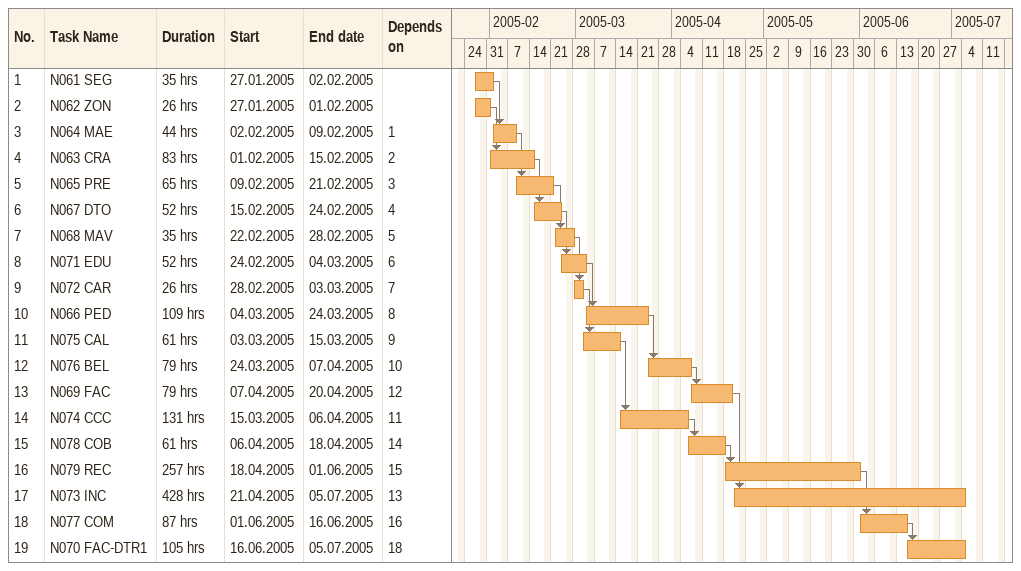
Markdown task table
| ID | Task | Duration | Start | Finish | Predecessors |
|---|---|---|---|---|---|
| 1 | N061 SEG | 35h | 2005-01-27 | 2005-02-02 |  |
| 2 | N062 ZON | 26h | 2005-01-27 | 2005-02-01 |  |
| 3 | N064 MAE | 44h | 2005-02-02 | 2005-02-09 | 1 |
| 4 | N063 CRA | 83h | 2005-02-01 | 2005-02-15 | 2 |
| 5 | N065 PRE | 65h | 2005-02-09 | 2005-02-21 | 3 |
| 6 | N067 DTO | 52h | 2005-02-15 | 2005-02-24 | 4 |
| 7 | N068 MAV | 35h | 2005-02-22 | 2005-02-28 | 5 |
| 8 | N071 EDU | 52h | 2005-02-24 | 2005-03-04 | 6 |
| 9 | N072 CAR | 26h | 2005-02-28 | 2005-03-03 | 7 |
| 10 | N066 PED | 109h | 2005-03-04 | 2005-03-24 | 8 |
| 11 | N075 CAL | 61h | 2005-03-03 | 2005-03-15 | 9 |
| 12 | N076 BEL | 79h | 2005-03-24 | 2005-04-07 | 10 |
| 13 | N069 FAC | 79h | 2005-04-07 | 2005-04-20 | 12 |
| 14 | N074 CCC | 131h | 2005-03-15 | 2005-04-06 | 11 |
| 15 | N078 COB | 61h | 2005-04-06 | 2005-04-18 | 14 |
| 16 | N079 REC | 257h | 2005-04-18 | 2005-06-01 | 15 |
| 17 | N073 INC | 428h | 2005-04-21 | 2005-07-05 | 13 |
| 18 | N077 COM | 87h | 2005-06-01 | 2005-06-16 | 16 |
| 19 | N070 FAC-DTR1 | 105h | 2005-06-16 | 2005-07-05 | 18 |
